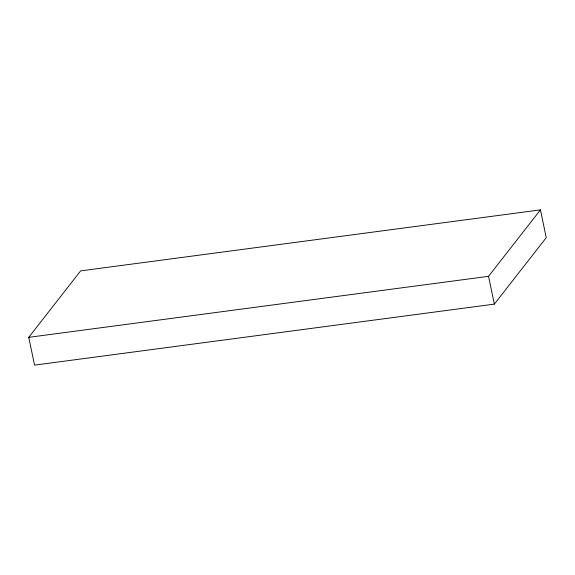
<?xml version="1.0" encoding="UTF-8"?>
<svg xmlns="http://www.w3.org/2000/svg" width="575" height="575" viewBox="0 0 575 575"><rect width="100%" height="100%" fill="white"/><g stroke="black" fill="none" stroke-linecap="round" stroke-linejoin="round"><path stroke-width="0.86" d="M28.75 337.331L80.651 270.882L540.442 209.875L546.25 237.669L494.349 304.118L34.557 365.125L28.75 337.331L488.542 276.323L540.442 209.875M488.542 276.323L494.349 304.118"/></g></svg>
